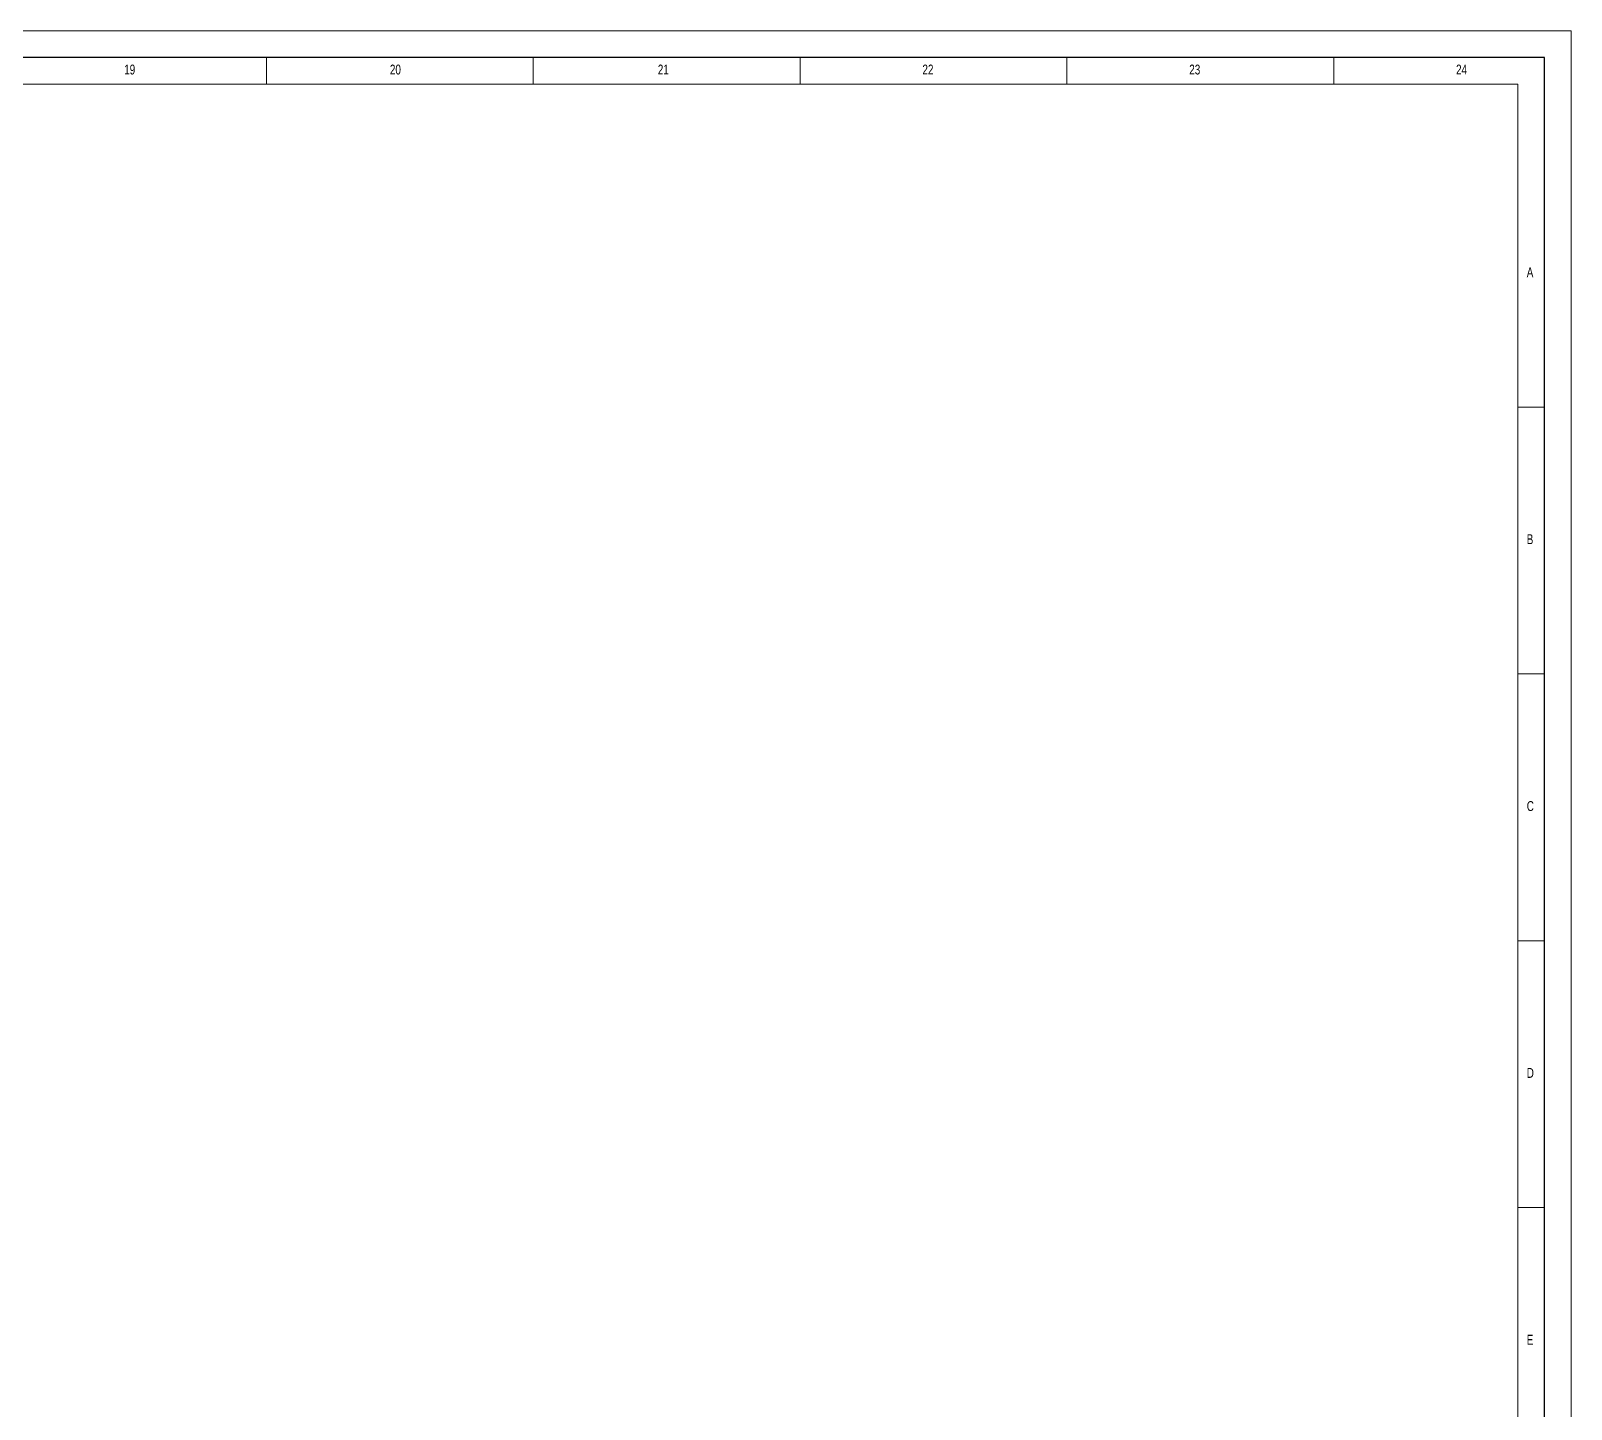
# Model space of a CAD drawing. Header units: millimetres. Extents: x 0 to 1189, y 0 to 841.
# Drawn here: x 900.3 to 1189, y 582.7 to 841 of the extents above; entities that cross this region are included whole.
import ezdxf

# ---------------------------------------------------------------- set-up
doc = ezdxf.new("R2010")
doc.units = ezdxf.units.MM
doc.styles.add('SLDTEXTSTYLE4', font='TXT', dxfattribs={"width": 0.75})

msp = doc.modelspace()

# ---------------------------------------------------------------- linework, layer by layer
at = {"color": 7, "linetype": 'Continuous', "lineweight": 0}
for p, q in [((1189, 841), (0, 841)), ((1189, 77.25), (1189, 841)), ((944.5, 831), (944.5, 836)), ((994.5, 836), (994.5, 831)), ((1044.5, 831), (1044.5, 836)), ((1094.5, 836), (1094.5, 831)), ((1144.5, 831), (1144.5, 836)), ((1179, 831), (10, 831)), ((1179, 74.25), (1179, 831)), ((1184, 770.5), (1179, 770.5)), ((1179, 720.5), (1184, 720.5)), ((1184, 670.5), (1179, 670.5)), ((1179, 620.5), (1184, 620.5))]:
    msp.add_line(p, q, dxfattribs=at)
at = {"color": 7, "linetype": 'Continuous', "lineweight": 30}
for p, q in [((1184, 836), (5, 836)), ((1184, 77.25), (1184, 836))]:
    msp.add_line(p, q, dxfattribs=at)

# ---------------------------------------------------------------- texts
at = {"color": 7, "linetype": 'Continuous', "lineweight": 0, "attachment_point": 1, "style": 'SLDTEXTSTYLE4'}
for s, insert, char_height in [('19', (917.83, 834.67), 1.852), ('20', (967.62, 834.67), 1.852), ('21', (1017.83, 834.67), 1.852), ('22', (1067.42, 834.67), 1.852), ('23', (1117.42, 834.67), 1.852), ('24', (1167.42, 834.67), 1.852), ('A', (1180.67, 796.67), 1.85), ('B', (1180.67, 746.67), 1.85), ('C', (1180.67, 696.67), 1.85), ('D', (1180.67, 646.67), 1.85), ('E', (1180.67, 596.67), 1.85)]:
    msp.add_mtext(s, dxfattribs=dict(at, insert=insert, char_height=char_height))

doc.saveas('drawing.dxf')
